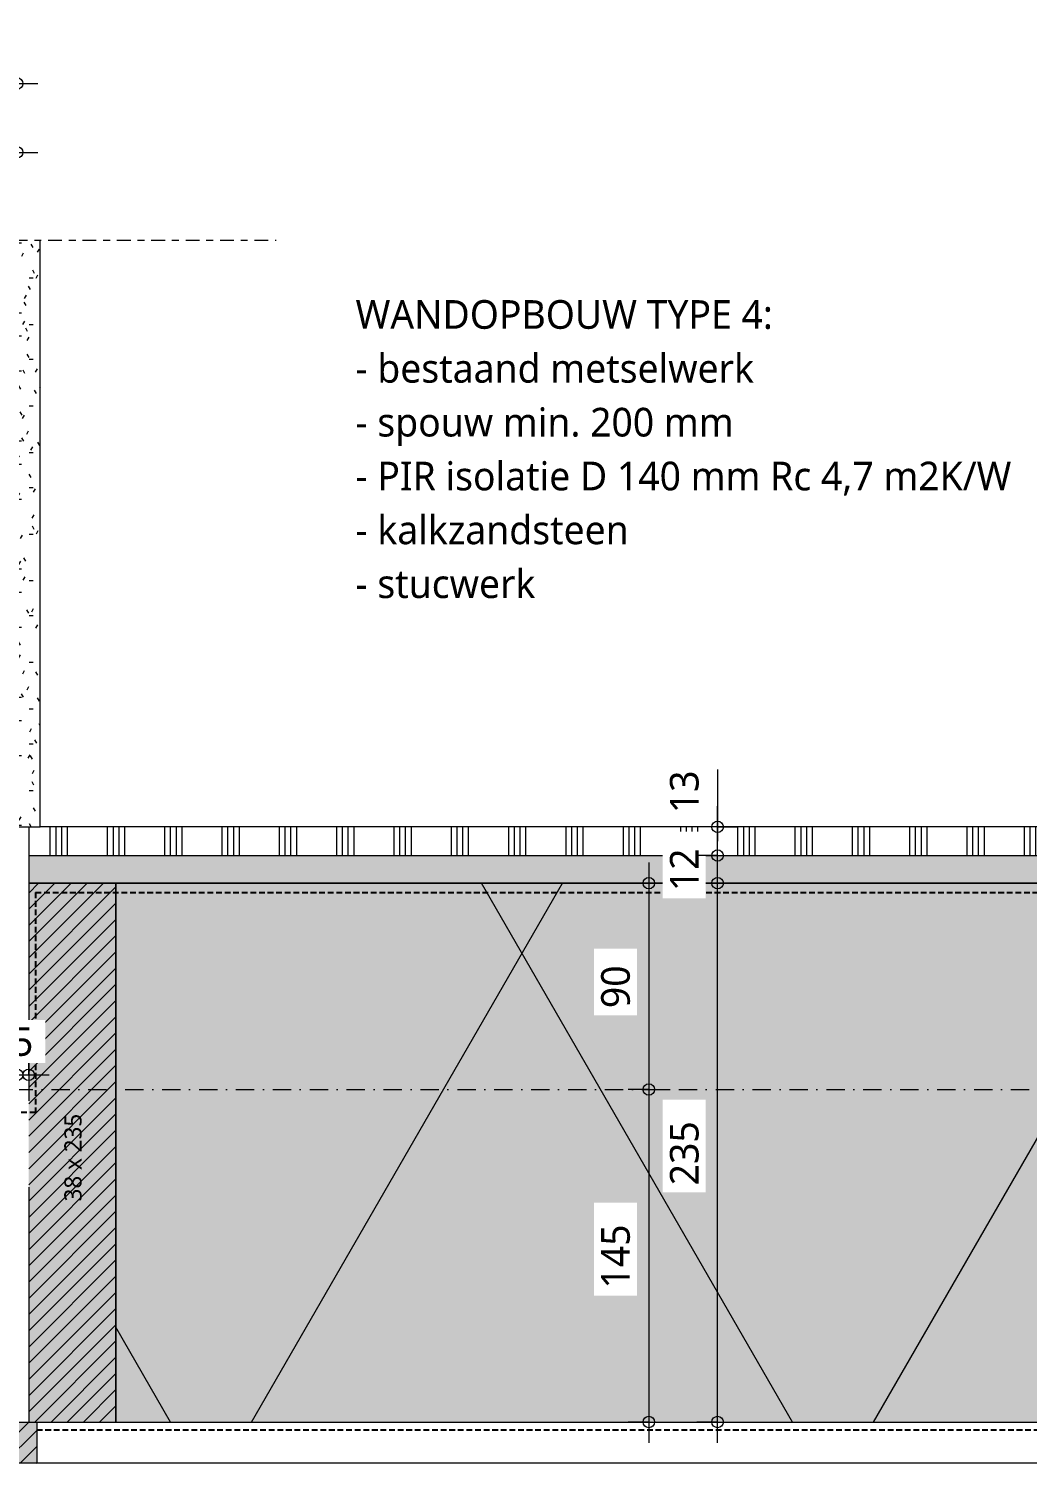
# Model space of a CAD drawing. Header units: millimetres. Extents: x -435 to 27166, y -19117 to 26500.
# Drawn here: x 2276 to 2711, y 19519 to 20144 of the extents above; entities that cross this region are included whole.
import ezdxf

# ---------------------------------------------------------------- set-up
doc = ezdxf.new("R2010")
doc.units = ezdxf.units.MM
for name, pattern in [('MV_center', [15, 6, -3, 3, -3]), ('MV_hidden', [3.75, 2.5, -1.25]), ('MV_stramien', [16, 8, -4, 0, -4])]:
    doc.linetypes.add(name, pattern=pattern)
for name, color, linetype, lineweight in [('A-ANNO-DIMS', 211, 'Continuous', 13), ('A-ANNO-DIMS-5', 211, 'Continuous', 13), ('A-ANNO-NOTE', 131, 'Continuous', 18), ('A-DETL', 90, 'Continuous', 13), ('A-DETL-GENF', 92, 'Continuous', 18), ('A-DETL-MEDM', 33, 'Continuous', 18), ('G-ANNO-TEXT', 231, 'Continuous', 13)]:
    doc.layers.add(name, color=color, linetype=linetype, lineweight=lineweight)
doc.styles.add('Segoe UI', font='segoeui.ttf', dxfattribs={"height": 7.5})
doc.styles.add('Segoe UI_3', font='segoeui.ttf', dxfattribs={"height": 12.5})
doc.styles.add('Segoe UI_B', font='segoeui.ttf', dxfattribs={"height": 12.5})
doc.dimstyles.new('2_5_mm', dxfattribs={"dimscale": 304.8, "dimtxt": 13.092049, "dimasz": 0.016404, "dimexe": 0.029528, "dimexo": 0.0625, "dimgap": 0.014764, "dimtad": 1, "dimdec": 0, "dimzin": 0, "dimdsep": 46, "dimtxsty": 'Segoe UI_3', "dimblk1": 'DOTBLANK', "dimblk2": 'DOTBLANK', "dimsah": 1, "dimcen": 0.09, "dimdle": 0.029528, "dimazin": 0, "dimtfac": 1, "dimtdec": 4, "dimtix": 1, "dimtmove": 0, "dimatfit": 3, "dimfxl": 0.029528, "dimfxlon": 1, "dimtvp": 1, "dimtfill": 1, "dimtolj": 1, "dimtzin": 0, "dimarcsym": 2})
doc.dimstyles.new('2_5_mm_1', dxfattribs={"dimscale": 304.8, "dimtxt": 13.092049, "dimasz": 0.016404, "dimexe": 0.029528, "dimexo": 0.0625, "dimgap": 0.014764, "dimtad": 1, "dimdec": 0, "dimzin": 0, "dimdsep": 46, "dimtxsty": 'Segoe UI_3', "dimblk1": 'DOTBLANK', "dimblk2": 'DOTBLANK', "dimsah": 1, "dimcen": 0.09, "dimdle": 0.029528, "dimazin": 0, "dimtfac": 1, "dimtdec": 4, "dimtix": 1, "dimtmove": 1, "dimatfit": 3, "dimfxl": 0.029528, "dimfxlon": 1, "dimtvp": 1, "dimtfill": 1, "dimtolj": 1, "dimtzin": 0, "dimarcsym": 2})

# ---------------------------------------------------------------- blocks, each defined once
blk = doc.blocks.new('42 isolatie - Type 1-3761856-Details Appartement')
at = {"layer": 'A-DETL-GENF'}
blk.add_hatch(color=256, dxfattribs=at).paths.add_polyline_path([(378.74, 0.8), (558.28, 0.8), (558.28, 235.8), (0.28, 235.8), (0.28, 0.8), (141.54, 0.8)])
at = {"layer": 'A-DETL-GENF', "lineweight": 13}
h = blk.add_hatch(dxfattribs=at)
h.set_pattern_fill('FP_12', color=256, style=0, pattern_type=2)
h.set_pattern_definition([(60, (-1986.72, 235.79), (-203.516, 117.5), []), (120, (-1986.72, 235.79), (-203.516, -117.5), [])])
h.paths.add_polyline_path([(378.74, 0.8), (558.28, 0.8), (558.28, 235.8), (0.28, 235.8), (0.28, 0.8), (141.54, 0.8)])
at = {"layer": 'A-DETL-GENF'}
for p, q in [((558.28, 235.8), (0.28, 235.8)), ((0.28, 235.8), (0.28, 0.8)), ((22.94, 235.8), (0.28, 235.8)), ((558.28, 235.8), (378.74, 235.8)), ((0.28, 0.8), (547.28, 0.8)), ((0.28, 0.8), (547.28, 0.8)), ((547.28, 0.8), (558.28, 0.8)), ((547.28, 0.8), (558.28, 0.8))]:
    blk.add_line(p, q, dxfattribs=at)
blk = doc.blocks.new('00 hout_rechthoekig_sls - SLS 38x235-V3-Details Appartement')
at = {"layer": 'A-DETL-GENF', "lineweight": 13}
blk.add_hatch(color=256, dxfattribs=at).paths.add_polyline_path([(235, 3.5), (235, 38), (0, 38), (0, 0), (235, 0)])
at = {"layer": 'A-DETL-MEDM', "lineweight": 13}
h = blk.add_hatch(dxfattribs=at)
h.set_pattern_fill('FP_25', color=256, style=0, pattern_type=2)
h.set_pattern_definition([(135, (19771.561, -2275.577), (-3.5355339, -3.5355339), [])])
h.paths.add_polyline_path([(235, 3.5), (235, 38), (0, 38), (0, 0), (235, 0)])
at = {"layer": 'A-DETL-MEDM'}
for p, q in [((235, 38), (0, 38)), ((0, 38), (0, 0)), ((235, 38), (0, 38)), ((235, 3.5), (235, 38)), ((235, 3.5), (235, 38)), ((235, 3.5), (235, 38)), ((0, 0), (95, 0)), ((132.53, 0), (235, 0)), ((235, 0), (235, 3.5)), ((235, 0), (235, 3.5)), ((235, 0), (235, 3.5))]:
    blk.add_line(p, q, dxfattribs=at)
blk = doc.blocks.new('00 hout_rechthoekig_sls - Vuren 18x45-V9-Details Appartement')
at = {"layer": 'A-DETL-GENF', "lineweight": 13}
blk.add_hatch(color=256, dxfattribs=at).paths.add_polyline_path([(45, -18), (45, 0), (0, 0), (0, -18)])
at = {"layer": 'A-DETL-MEDM', "lineweight": 13}
h = blk.add_hatch(dxfattribs=at)
h.set_pattern_fill('FP_34', color=256, style=0, pattern_type=2)
h.set_pattern_definition([(45, (-2234.077, -19536.561), (-3.5355339, 3.5355339), [])])
h.paths.add_polyline_path([(45, -18), (45, 0), (0, 0), (0, -18)])
at = {"layer": 'A-DETL-MEDM'}
for p, q in [((0, 0), (45, 0)), ((0, -18), (0, 0)), ((45, 0), (45, -18)), ((45, 0), (45, -18)), ((45, 0), (45, -18)), ((45, -18), (0, -18)), ((45, -18), (0, -18))]:
    blk.add_line(p, q, dxfattribs=at)
blk = doc.blocks.new('NLRS_00_DI_maskeer - Type 1-4234944-Details Appartement')
at = {"layer": 'A-DETL-GENF', "linetype": 'MV_center'}
blk.add_line((-100, 0), (854.5, 0), dxfattribs=at)
blk = doc.blocks.new('DIMBLOCK35-Details Appartement')
at = {"layer": 'A-ANNO-DIMS-5'}
for p, q in [((2546.13, 19780.56), (2546.13, 19681.56)), ((2546.13, 19771.56), (2537.13, 19771.56)), ((2546.13, 19771.56), (2555.13, 19771.56)), ((2546.13, 19681.56), (2537.13, 19681.56)), ((2546.13, 19681.56), (2555.13, 19681.56))]:
    blk.add_line(p, q, dxfattribs=at)
for centre in [(2546.13, 19771.56), (2546.13, 19681.56)]:
    blk.add_circle(centre, 2.5, dxfattribs=at)
at = {"layer": 'A-ANNO-DIMS-5', "color": 0, "insert": (2525.32, 19717.04), "char_height": 12.5, "width": 22.8516, "attachment_point": 1, "rotation": 90, "line_spacing_factor": 1.142579, "style": 'Segoe UI_3', "bg_fill": 3, "box_fill_scale": 1.25, "bg_fill_color": 9, "bg_fill_true_color": 13158600, "bg_fill_transparency": 0}
blk.add_mtext('90', dxfattribs=at)
blk = doc.blocks.new('_DotBlank')
at = {"color": 0, "linetype": 'ByBlock', "lineweight": -2}
blk.add_line((-0.5, 0), (-1, 0), dxfattribs=at)
blk.add_circle((0, 0), 0.5, dxfattribs=at)
blk = doc.blocks.new('DIMBLOCK36-Details Appartement')
at = {"layer": 'A-ANNO-DIMS-5'}
for p, q in [((2546.13, 19681.56), (2537.13, 19681.56)), ((2546.13, 19681.56), (2546.13, 19527.56)), ((2546.13, 19681.56), (2555.13, 19681.56)), ((2546.13, 19536.56), (2537.13, 19536.56)), ((2546.13, 19536.56), (2555.13, 19536.56))]:
    blk.add_line(p, q, dxfattribs=at)
for centre in [(2546.13, 19681.56), (2546.13, 19536.56)]:
    blk.add_circle(centre, 2.5, dxfattribs=at)
at = {"layer": 'A-ANNO-DIMS-5', "color": 0, "insert": (2525.32, 19594.78), "char_height": 12.5, "width": 34.2774, "attachment_point": 1, "rotation": 90, "line_spacing_factor": 1.142579, "style": 'Segoe UI_3', "bg_fill": 3, "box_fill_scale": 1.25, "bg_fill_color": 9, "bg_fill_true_color": 13158600, "bg_fill_transparency": 0}
blk.add_mtext('145', dxfattribs=at)
blk = doc.blocks.new('DIMBLOCK47-Details Appartement')
at = {"layer": 'A-ANNO-DIMS-5'}
for p, q in [((2120.58, 20090.2), (2120.58, 20099.2)), ((2270.58, 20090.2), (2270.58, 20099.2)), ((2120.58, 20090.2), (2279.58, 20090.2)), ((2120.58, 20090.2), (2120.58, 20081.2)), ((2270.58, 20090.2), (2270.58, 20081.2))]:
    blk.add_line(p, q, dxfattribs=at)
for centre in [(2120.58, 20090.2), (2270.58, 20090.2)]:
    blk.add_circle(centre, 2.5, dxfattribs=at)
at = {"layer": 'A-ANNO-DIMS-5', "color": 0, "insert": (2181.29, 20111), "char_height": 12.5, "width": 34.2774, "attachment_point": 1, "line_spacing_factor": 1.142579, "style": 'Segoe UI_3', "bg_fill": 3, "box_fill_scale": 1.25, "bg_fill_color": 9, "bg_fill_true_color": 13158600, "bg_fill_transparency": 0}
blk.add_mtext('150', dxfattribs=at)
blk = doc.blocks.new('DIMBLOCK48-Details Appartement')
at = {"layer": 'A-ANNO-DIMS-5'}
for p, q in [((1980.58, 20120.2), (1980.58, 20129.2)), ((2270.58, 20120.2), (2270.58, 20129.2)), ((1971.58, 20120.2), (2279.58, 20120.2)), ((1980.58, 20120.2), (1980.58, 20111.2)), ((2270.58, 20120.2), (2270.58, 20111.2))]:
    blk.add_line(p, q, dxfattribs=at)
for centre in [(1980.58, 20120.2), (2270.58, 20120.2)]:
    blk.add_circle(centre, 2.5, dxfattribs=at)
at = {"layer": 'A-ANNO-DIMS-5', "color": 0, "insert": (2111.29, 20141), "char_height": 12.5, "width": 34.2774, "attachment_point": 1, "line_spacing_factor": 1.142579, "style": 'Segoe UI_3', "bg_fill": 3, "box_fill_scale": 1.25, "bg_fill_color": 9, "bg_fill_true_color": 13158600, "bg_fill_transparency": 0}
blk.add_mtext('290', dxfattribs=at)
blk = doc.blocks.new('DIMBLOCK49-Details Appartement')
at = {"layer": 'A-ANNO-DIMS-5'}
for p, q in [((2576.13, 19771.56), (2567.13, 19771.56)), ((2576.13, 19527.56), (2576.13, 19771.56)), ((2576.13, 19771.56), (2585.13, 19771.56)), ((2576.13, 19536.56), (2567.13, 19536.56)), ((2576.13, 19536.56), (2585.13, 19536.56))]:
    blk.add_line(p, q, dxfattribs=at)
for centre in [(2576.13, 19771.56), (2576.13, 19536.56)]:
    blk.add_circle(centre, 2.5, dxfattribs=at)
at = {"layer": 'A-ANNO-DIMS-5', "color": 0, "insert": (2555.32, 19639.78), "char_height": 12.5, "width": 34.2774, "attachment_point": 1, "rotation": 90, "line_spacing_factor": 1.142579, "style": 'Segoe UI_3', "bg_fill": 3, "box_fill_scale": 1.25, "bg_fill_color": 9, "bg_fill_true_color": 13158600, "bg_fill_transparency": 0}
blk.add_mtext('235', dxfattribs=at)
blk = doc.blocks.new('DIMBLOCK50-Details Appartement')
at = {"layer": 'A-ANNO-DIMS-5'}
for p, q in [((2576.13, 19783.56), (2567.13, 19783.56)), ((2576.13, 19771.56), (2576.13, 19783.56)), ((2576.13, 19783.56), (2585.13, 19783.56)), ((2576.13, 19771.56), (2567.13, 19771.56)), ((2576.13, 19771.56), (2585.13, 19771.56))]:
    blk.add_line(p, q, dxfattribs=at)
for centre in [(2576.13, 19783.56), (2576.13, 19771.56)]:
    blk.add_circle(centre, 2.5, dxfattribs=at)
at = {"layer": 'A-ANNO-DIMS-5', "color": 0, "insert": (2555.32, 19768.04), "char_height": 12.5, "width": 22.8516, "attachment_point": 1, "rotation": 90, "line_spacing_factor": 1.142579, "style": 'Segoe UI_3', "bg_fill": 3, "box_fill_scale": 1.25, "bg_fill_color": 9, "bg_fill_true_color": 13158600, "bg_fill_transparency": 0}
blk.add_mtext('12', dxfattribs=at)
blk = doc.blocks.new('DIMBLOCK51-Details Appartement')
at = {"layer": 'A-ANNO-DIMS-5'}
for p, q in [((2576.13, 19821.08), (2576.13, 19792.04)), ((2576.13, 19783.56), (2576.13, 19805.06)), ((2576.13, 19796.06), (2567.13, 19796.06)), ((2576.13, 19796.06), (2585.13, 19796.06)), ((2576.13, 19792.04), (2576.13, 19789.81)), ((2576.13, 19783.56), (2567.13, 19783.56)), ((2576.13, 19783.56), (2585.13, 19783.56))]:
    blk.add_line(p, q, dxfattribs=at)
for centre in [(2576.13, 19796.06), (2576.13, 19783.56)]:
    blk.add_circle(centre, 2.5, dxfattribs=at)
at = {"layer": 'A-ANNO-DIMS-5', "color": 0, "insert": (2555.32, 19802.04), "char_height": 12.5, "width": 22.8516, "attachment_point": 1, "rotation": 90, "line_spacing_factor": 1.142579, "style": 'Segoe UI_3', "bg_fill": 3, "box_fill_scale": 1.25, "bg_fill_color": 9, "bg_fill_true_color": 13158600, "bg_fill_transparency": 0}
blk.add_mtext('13', dxfattribs=at)
blk = doc.blocks.new('DIMBLOCK53-Details Appartement')
at = {"layer": 'A-ANNO-DIMS-5'}
for p, q in [((2270.58, 19687.93), (2270.58, 19696.93)), ((2275.58, 19687.93), (2275.58, 19696.93)), ((2261.58, 19687.93), (2284.58, 19687.93)), ((2270.58, 19687.93), (2270.58, 19678.93)), ((2275.58, 19687.93), (2275.58, 19678.93))]:
    blk.add_line(p, q, dxfattribs=at)
for centre in [(2270.58, 19687.93), (2275.58, 19687.93)]:
    blk.add_circle(centre, 2.5, dxfattribs=at)
at = {"layer": 'A-ANNO-DIMS-5', "color": 0, "insert": (2268.32, 19708.74), "char_height": 12.5, "width": 11.4258, "attachment_point": 1, "line_spacing_factor": 1.142579, "style": 'Segoe UI_3', "bg_fill": 3, "box_fill_scale": 1.25, "bg_fill_color": 9, "bg_fill_true_color": 13158600, "bg_fill_transparency": 0}
blk.add_mtext('5', dxfattribs=at)

msp = doc.modelspace()

# ---------------------------------------------------------------- hatches: boundary and pattern name
at = {"layer": 'A-DETL-GENF', "lineweight": 13}
h = msp.add_hatch(dxfattribs=at)
h.set_pattern_fill('FP_17', color=254, style=0, pattern_type=2)
h.set_pattern_definition([(0, (0, 0), (20.32, 5.08), [1.676, -13.564, 1.676, -13.564, -81.28]), (0, (0, 0), (20.32, 5.08), [-30.48, 1.676, -28.804, 1.676, -13.564, -35.56]), (0, (0, 0), (20.32, 5.08), [-76.2, 1.676, -8.484, 1.676, -23.724]), (120, (7.62, 2.54), (-14.559409, 15.0576362), [1.676, -13.564, 1.676, -13.564, -81.28]), (120, (7.62, 2.54), (-14.559409, 15.0576362), [-30.48, 1.676, -28.804, 1.676, -13.564, -35.56]), (120, (7.62, 2.54), (-14.559409, 15.0576362), [-76.2, 1.676, -8.484, 1.676, -23.724]), (240, (10.16, 12.7), (-5.760591, -20.1376362), [1.676, -13.564, 1.676, -13.564, -81.28]), (240, (10.16, 12.7), (-5.760591, -20.1376362), [-30.48, 1.676, -28.804, 1.676, -13.564, -35.56]), (240, (10.16, 12.7), (-5.760591, -20.1376362), [-76.2, 1.676, -8.484, 1.676, -23.724])])
h.paths.add_polyline_path([(2280.58, 19796.06), (2280.58, 20051.88), (2270.58, 20051.88), (2270.58, 19796.06)])
h = msp.add_hatch(dxfattribs=at)
h.set_pattern_fill('FP_15', color=254, style=0, pattern_type=2)
h.set_pattern_definition([(90, (10, 0), (-25, 1e-15), []), (90, (12.5, 0), (-25, 1e-15), []), (90, (15, 0), (-25, 1e-15), []), (90, (17.5, 0), (-25, 1e-15), [])])
h.paths.add_polyline_path([(2692.04, 19783.56), (2927.58, 19783.56), (2927.58, 19796.06), (2275.58, 19796.06), (2275.58, 19783.56), (2454.84, 19783.56)])
h = msp.add_hatch(dxfattribs=at)
h.set_pattern_fill('FP_11', color=254, style=0, pattern_type=2)
h.set_pattern_definition([(0, (0, 0), (0, 5), [50, 0]), (45, (0, 0), (5.00065916, 0), [7.071, -7.071]), (315, (0, 0), (5.00065916, 0), [7.071, -7.071])])
h.paths.add_polyline_path([(2454.84, 19771.56), (2927.58, 19771.56), (2927.58, 19783.56), (2275.58, 19783.56), (2275.58, 19771.56), (2336.24, 19771.56)])

# ---------------------------------------------------------------- linework, layer by layer
at = {"layer": 'A-DETL', "lineweight": 18}
for p, q in [((2280.58, 19796.06), (2280.58, 20051.88)), ((2270.58, 19796.06), (2280.58, 19796.06)), ((2275.58, 19796.06), (2275.58, 19783.56)), ((2927.58, 19796.06), (2280.58, 19796.06)), ((2275.58, 19783.56), (2275.58, 19771.56)), ((2275.58, 19783.56), (2927.58, 19783.56)), ((2275.58, 19771.56), (2909.58, 19771.56)), ((2905.58, 19518.56), (2279.08, 19518.56))]:
    msp.add_line(p, q, dxfattribs=at)
at = {"layer": 'A-DETL', "linetype": 'MV_hidden', "lineweight": 25}
for p, q in [((2278.58, 19767.52), (2909.58, 19767.52)), ((2278.58, 19767.52), (2278.58, 19671.56)), ((2278.58, 19671.56), (2120.58, 19671.56)), ((2279.08, 19533.15), (2935.19, 19533.15))]:
    msp.add_line(p, q, dxfattribs=at)
at = {"layer": 'A-DETL', "linetype": 'MV_stramien', "lineweight": 18}
msp.add_line((1126.29, 19681.56), (2994.09, 19681.56), dxfattribs=at)

# ---------------------------------------------------------------- block references
at = {"layer": 'A-DETL-GENF', "linetype": 'MV_center'}
msp.add_blockref('NLRS_00_DI_maskeer - Type 1-4234944-Details Appartement', (1529.08, 20051.88), dxfattribs=at)
at = {"layer": 'A-DETL-GENF'}
msp.add_blockref('42 isolatie - Type 1-3761856-Details Appartement', (2313.3, 19535.76), dxfattribs=at)
at = {"layer": 'A-DETL-MEDM', "lineweight": 13, "rotation": 270.0000000000063}
msp.add_blockref('00 hout_rechthoekig_sls - SLS 38x235-V3-Details Appartement', (2275.58, 19771.56), dxfattribs=at)
at = {"layer": 'A-DETL-MEDM', "lineweight": 13}
msp.add_blockref('00 hout_rechthoekig_sls - Vuren 18x45-V9-Details Appartement', (2234.08, 19536.56), dxfattribs=at)

# ---------------------------------------------------------------- texts
at = {"layer": 'A-ANNO-NOTE', "lineweight": 13, "insert": (2291.13, 19632.77), "char_height": 7.5, "width": 47.2996, "attachment_point": 1, "rotation": 90, "style": 'Segoe UI'}
msp.add_mtext('38 x 235', dxfattribs=at)
at = {"layer": 'G-ANNO-TEXT', "color": 7, "char_height": 12.5, "attachment_point": 1}
for s, insert, width, style in [('WANDOPBOUW TYPE 4:', (2418.21, 20025.76), 243.3122, 'Segoe UI_B'), ('- bestaand metselwerk ', (2418.21, 20002.28), 218.4598, 'Segoe UI_3'), ('- spouw min. 200 mm', (2418.21, 19978.8), 205.232, 'Segoe UI_3'), ('- PIR isolatie D 140 mm Rc 4,7 m2K/W', (2418.21, 19955.32), 360.7594, 'Segoe UI_3'), ('- kalkzandsteen', (2418.21, 19931.84), 146.7088, 'Segoe UI_3'), ('- stucwerk', (2418.21, 19908.36), 96.2025, 'Segoe UI_3')]:
    msp.add_mtext(s, dxfattribs=dict(at, insert=insert, width=width, style=style))

# ---------------------------------------------------------------- dimensions: what is measured, and where the dimension line sits
at = {"layer": 'A-ANNO-DIMS'}
dim = msp.add_linear_dim(base=(2270.58, 20090.2), p1=(2120.58, 20099.2), p2=(2270.58, 20099.2), dimstyle='2_5_mm', override={"dimpost": '<>', "dimfxl": 149.99999}, dxfattribs=at)
dim.commit()
dim.dimension.update_dxf_attribs({"geometry": 'DIMBLOCK47-Details Appartement', "text_midpoint": (2195.58, 20101.19)})

# ---------------------------------------------------------------- next in the draw order: dimensions: what is measured, and where the dimension line sits
for base, p1, p2, override, picture, middle in [((2270.58, 20120.2), (1980.58, 20129.2), (2270.58, 20129.2), {"dimpost": '<>', "dimfxl": 289.99999}, 'DIMBLOCK48-Details Appartement', (2125.58, 20131.16)), ((2275.58, 19687.93), (2270.58, 19696.93), (2275.58, 19696.93), {"dimpost": '<>', "dimfxl": 5.000036}, 'DIMBLOCK53-Details Appartement', (2273.08, 19698.79))]:
    dim = msp.add_linear_dim(base=base, p1=p1, p2=p2, dimstyle='2_5_mm', override=override, dxfattribs=at)
    dim.commit()
    dim.dimension.update_dxf_attribs({"geometry": picture, "text_midpoint": middle})
dim = msp.add_linear_dim(base=(2546.13, 19681.56), p1=(2555.13, 19771.56), p2=(2555.13, 19681.56), angle=90, dimstyle='2_5_mm', override={"dimpost": '<>', "dimfxl": 89.999789}, dxfattribs=at)
dim.commit()
dim.dimension.update_dxf_attribs({"geometry": 'DIMBLOCK35-Details Appartement', "text_midpoint": (2535.17, 19726.56)})

# ---------------------------------------------------------------- next in the draw order: dimensions: what is measured, and where the dimension line sits
dim = msp.add_linear_dim(base=(2546.13, 19536.56), p1=(2555.13, 19681.56), p2=(2555.13, 19536.56), angle=90, dimstyle='2_5_mm', override={"dimpost": '<>', "dimfxl": 145.000211}, dxfattribs=at)
dim.commit()
dim.dimension.update_dxf_attribs({"geometry": 'DIMBLOCK36-Details Appartement', "text_midpoint": (2535.13, 19609.06)})

# ---------------------------------------------------------------- next in the draw order: dimensions: what is measured, and where the dimension line sits
dim = msp.add_linear_dim(base=(2576.13, 19771.56), p1=(2567.13, 19536.56), p2=(2567.13, 19771.56), angle=90, dimstyle='2_5_mm', override={"dimpost": '<>', "dimfxl": 235}, dxfattribs=at)
dim.commit()
dim.dimension.update_dxf_attribs({"geometry": 'DIMBLOCK49-Details Appartement', "text_midpoint": (2565.17, 19654.06)})

# ---------------------------------------------------------------- next in the draw order: dimensions: what is measured, and where the dimension line sits
dim = msp.add_linear_dim(base=(2576.13, 19783.56), p1=(2567.13, 19771.56), p2=(2567.13, 19783.56), angle=90, dimstyle='2_5_mm', override={"dimpost": '<>', "dimfxl": 12}, dxfattribs=at)
dim.commit()
dim.dimension.update_dxf_attribs({"geometry": 'DIMBLOCK50-Details Appartement', "text_midpoint": (2565.24, 19777.56)})

# ---------------------------------------------------------------- next in the draw order: dimensions: what is measured, and where the dimension line sits
dim = msp.add_linear_dim(base=(2576.13196255, 19796.06084088), p1=(2567.13196255, 19783.56084088), p2=(2567.13196255, 19796.06084088), angle=90, dimstyle='2_5_mm_1', override={"dimpost": '<>', "dimfxl": 12.5}, dxfattribs=at)
dim.commit()
dim.dimension.update_dxf_attribs({"geometry": 'DIMBLOCK51-Details Appartement', "text_midpoint": (2563.65669972, 19813.46761211), "dimtype": 160, "text_rotation": 90})

doc.saveas('drawing.dxf')
